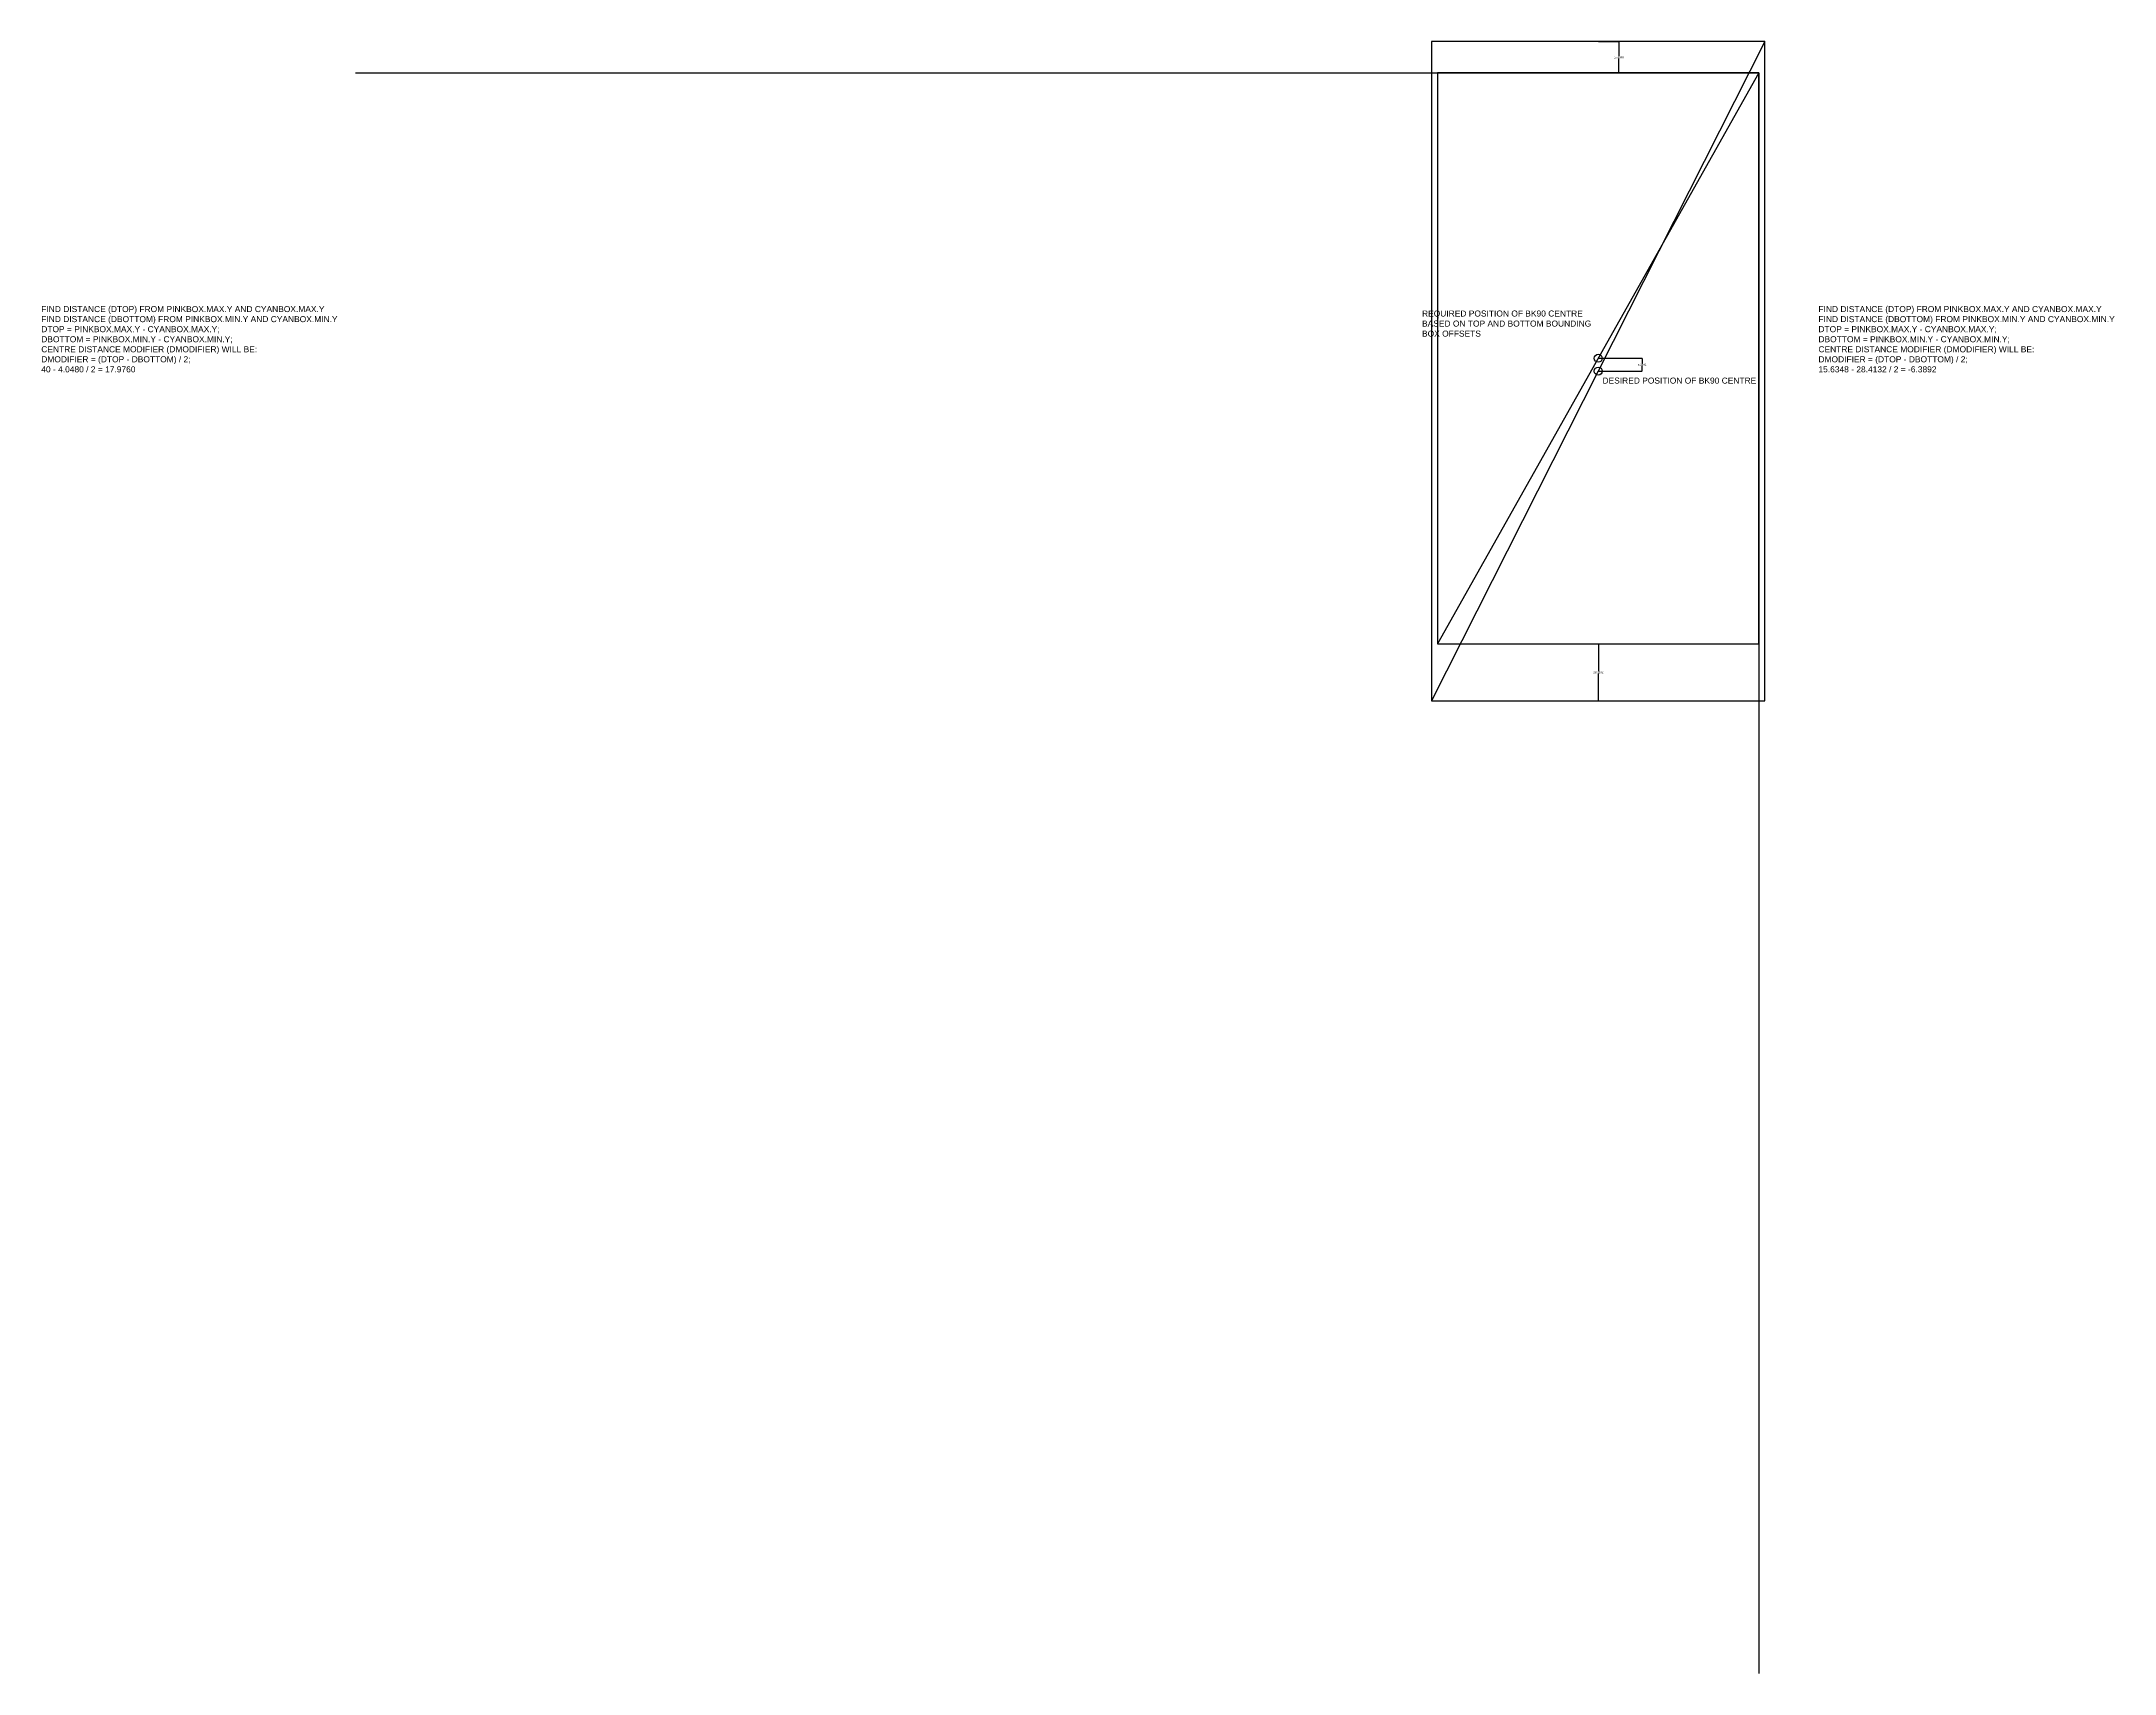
# Model space of a CAD drawing. Header units: millimetres. Extents: x -699 to 1964, y -797 to 40.
# Drawn here: x 931 to 1964, y -797 to 16 of the extents above; entities that cross this region are included whole.
import ezdxf

# ---------------------------------------------------------------- set-up
doc = ezdxf.new("R2010")
doc.units = ezdxf.units.MM
doc.header["$LTSCALE"] = 0.3
doc.header["$PDMODE"] = 33
doc.header["$PDSIZE"] = 200
for name, color, linetype in [('S-ANNO-BK50', 4, 'Continuous'), ('S-ANNO-BK70', 220, 'Continuous'), ('S-ANNO-DIMS', 61, 'Continuous'), ('S-ANNO-NOTE', 53, 'Continuous')]:
    doc.layers.add(name, color=color, linetype=linetype)
doc.styles.add('RJC-MA-Note', font='arial.ttf', dxfattribs={"height": 2.5})
doc.dimstyles.get("Standard").update_dxf_attribs({"dimtxt": 1, "dimasz": 0.18, "dimexe": 0.18, "dimexo": 0.0625, "dimgap": 0.09, "dimtad": 0, "dimtih": 1, "dimtoh": 1, "dimdec": 4, "dimzin": 0, "dimdsep": 46, "dimtxsty": 'Standard', "dimcen": 0.09, "dimadec": 0, "dimazin": 0, "dimtfac": 1, "dimtdec": 4, "dimtofl": 0, "dimtmove": 0, "dimatfit": 3, "dimfxl": 1, "dimtolj": 1, "dimtzin": 0, "dimarcsym": 0})

# ---------------------------------------------------------------- blocks, each defined once
blk = doc.blocks.new('*D20')
at = {"layer": 'Defpoints', "color": 0, "transparency": 16777216}
for p in [(1707.1, 15.6), (1717.3, 15.6), (1707.1, 0)]:
    blk.add_point(p, dxfattribs=at)
at = {"layer": 'S-ANNO-DIMS', "color": 0, "lineweight": -2, "transparency": 16777216}
for p, q in [((1707.1, 15.6), (1717.5, 15.6)), ((1717.3, 15.5), (1717.3, 8.4)), ((1707.1, 0), (1717.5, 0)), ((1717.3, 0.2), (1717.3, 7.2))]:
    blk.add_line(p, q, dxfattribs=at)
at = {"layer": 'S-ANNO-DIMS', "color": 0, "transparency": 16777216}
for points in [[(1717.3, 15.5), (1717.4, 15.5), (1717.3, 15.6)], [(1717.3, 0.2), (1717.4, 0.2), (1717.3, 0)]]:
    blk.add_solid(points, dxfattribs=at)
at = {"layer": 'S-ANNO-DIMS', "color": 0, "transparency": 16777216, "insert": (1717.3, 7.8), "char_height": 1, "attachment_point": 5}
blk.add_mtext('\\A1;15.6348', dxfattribs=at)
blk = doc.blocks.new('*D21')
at = {"layer": 'Defpoints', "color": 0, "transparency": 16777216}
for p in [(1707.1, -284.3), (1707.1, -312.7), (1707.1, -312.7)]:
    blk.add_point(p, dxfattribs=at)
at = {"layer": 'S-ANNO-DIMS', "color": 0, "lineweight": -2, "transparency": 16777216}
for p, q in [((1707.1, -284.3), (1707.2, -284.3)), ((1707.1, -284.5), (1707.1, -297.9)), ((1707.1, -312.5), (1707.1, -299.1)), ((1707.1, -312.7), (1707.2, -312.7))]:
    blk.add_line(p, q, dxfattribs=at)
at = {"layer": 'S-ANNO-DIMS', "color": 0, "transparency": 16777216}
for points in [[(1707, -284.5), (1707.1, -284.5), (1707.1, -284.3)], [(1707, -312.5), (1707.1, -312.5), (1707.1, -312.7)]]:
    blk.add_solid(points, dxfattribs=at)
at = {"layer": 'S-ANNO-DIMS', "color": 0, "transparency": 16777216, "insert": (1707.1, -298.5), "char_height": 1, "attachment_point": 5}
blk.add_mtext('\\A1;28.4132', dxfattribs=at)
blk = doc.blocks.new('*D22')
at = {"layer": 'Defpoints', "color": 0, "transparency": 16777216}
for p in [(1707.1, -142.1), (1728.9, -142.1), (1707.1, -148.5)]:
    blk.add_point(p, dxfattribs=at)
at = {"layer": 'S-ANNO-DIMS', "color": 0, "lineweight": -2, "transparency": 16777216}
for p, q in [((1707.1, -142.1), (1729, -142.1)), ((1728.9, -142.3), (1728.9, -144.8)), ((1707.1, -148.5), (1729, -148.5)), ((1728.9, -148.4), (1728.9, -145.9))]:
    blk.add_line(p, q, dxfattribs=at)
at = {"layer": 'S-ANNO-DIMS', "color": 0, "transparency": 16777216}
for points in [[(1728.8, -142.3), (1728.9, -142.3), (1728.9, -142.1)], [(1728.8, -148.4), (1728.9, -148.4), (1728.9, -148.5)]]:
    blk.add_solid(points, dxfattribs=at)
at = {"layer": 'S-ANNO-DIMS', "color": 0, "transparency": 16777216, "insert": (1728.9, -145.3), "char_height": 1, "attachment_point": 5}
blk.add_mtext('\\A1;6.3892', dxfattribs=at)

msp = doc.modelspace()

# ---------------------------------------------------------------- linework, layer by layer
at = {"layer": 'S-ANNO-BK50'}
msp.add_line((1790.10078, 15.63483), (1624.00478, -312.70921), dxfattribs=at)
msp.add_lwpolyline([(1624.00478, 15.63483), (1624.00478, -312.70921), (1790.10078, -312.70921), (1790.10078, 15.63483)], close=True, dxfattribs=at)
msp.add_circle((1707.05278, -148.53719), 2, dxfattribs=at)
at = {"layer": 'S-ANNO-BK70'}
msp.add_line((1787.05278, 0), (1627.05278, -284.29604), dxfattribs=at)
msp.add_lwpolyline([(1627.05278, 0), (1627.05278, -284.29604), (1787.05278, -284.29604), (1787.05278, 0)], close=True, dxfattribs=at)
msp.add_circle((1707.05278, -142.14802), 2, dxfattribs=at)
at = {"layer": 'S-ANNO-NOTE'}
msp.add_lwpolyline([(1087.98568, 0), (1787.05278, 0), (1787.05278, -797.17244)], dxfattribs=at)

# ---------------------------------------------------------------- texts
at = {"layer": 'S-ANNO-NOTE', "char_height": 3, "attachment_point": 1, "style": 'RJC-MA-Note'}
for s, insert in [('FIND DISTANCE (DTOP) FROM PINKBOX.MAX.Y AND CYANBOX.MAX.Y\\PFIND DISTANCE (DBOTTOM) FROM PINKBOX.MIN.Y AND CYANBOX.MIN.Y\\PDTOP = PINKBOX.MAX.Y - CYANBOX.MAX.Y;\\PDBOTTOM = PINKBOX.MIN.Y - CYANBOX.MIN.Y;\\PCENTRE DISTANCE MODIFIER (DMODIFIER) WILL BE:\\PDMODIFIER = (DTOP - DBOTTOM) / 2;\\P40 - 4.0480 / 2 = 17.9760', (931.37972, -116.14473)), ('REQUIRED POSITION OF BK90 CENTRE\\PBASED ON TOP AND BOTTOM BOUNDING\\PBOX OFFSETS', (1619.26944, -118.35177)), ('FIND DISTANCE (DTOP) FROM PINKBOX.MAX.Y AND CYANBOX.MAX.Y\\PFIND DISTANCE (DBOTTOM) FROM PINKBOX.MIN.Y AND CYANBOX.MIN.Y\\PDTOP = PINKBOX.MAX.Y - CYANBOX.MAX.Y;\\PDBOTTOM = PINKBOX.MIN.Y - CYANBOX.MIN.Y;\\PCENTRE DISTANCE MODIFIER (DMODIFIER) WILL BE:\\PDMODIFIER = (DTOP - DBOTTOM) / 2;\\P15.6348 - 28.4132 / 2 = -6.3892', (1816.75151, -116.14473)), ('DESIRED POSITION OF BK90 CENTRE', (1709.16966, -151.74702))]:
    msp.add_mtext_dynamic_manual_height_columns(s, width=197.584346, gutter_width=1250, heights=[0], dxfattribs=dict(at, insert=insert))

# ---------------------------------------------------------------- dimensions: what is measured, and where the dimension line sits
at = {"layer": 'S-ANNO-DIMS'}
for base, p1, p2, picture, middle in [((1717.33568, 15.63483), (1707.05278, 0), (1707.05278, 15.63483), '*D20', (1717.33568, 7.81742)), ((1728.85074, -142.14802), (1707.05278, -148.53719), (1707.05278, -142.14802), '*D22', (1728.85074, -145.34261)), ((1707.05278, -312.70921), (1707.05278, -284.29604), (1707.05278, -312.70921), '*D21', (1707.05278, -298.50263))]:
    dim = msp.add_linear_dim(base=base, p1=p1, p2=p2, angle=90, dimstyle='Standard', dxfattribs=at)
    dim.commit()
    dim.dimension.update_dxf_attribs({"geometry": picture, "text_midpoint": middle})

doc.saveas('drawing.dxf')
